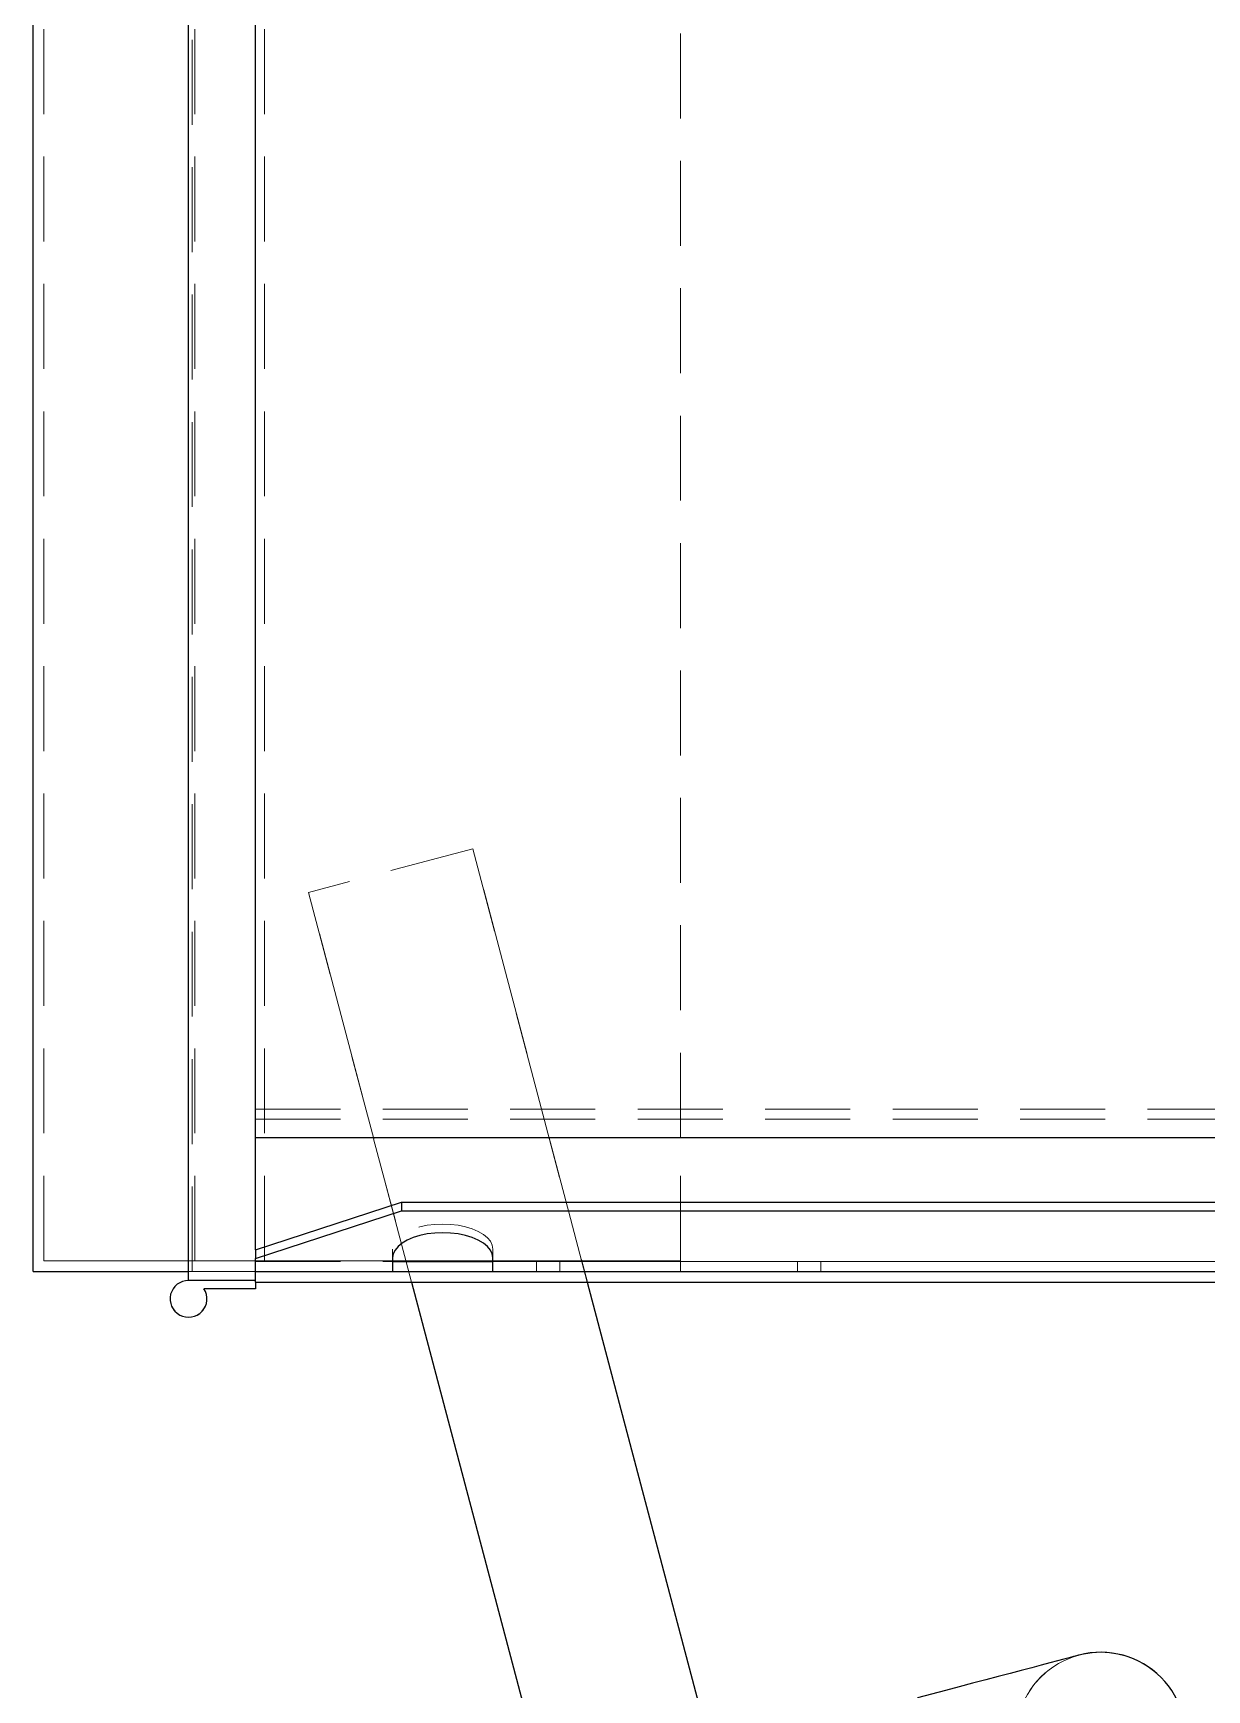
# Model space of a CAD drawing. Header units: millimetres. Extents: x 126 to 938, y 244 to 707.
# Drawn here: x 818.64 to 836.18, y 538.21 to 562.98 of the extents above; entities that cross this region are included whole.
import ezdxf

# ---------------------------------------------------------------- set-up
doc = ezdxf.new("R2010")
doc.units = ezdxf.units.MM
doc.linetypes.add('HIDDEN', pattern=[1.905, 1.27, -0.635])

msp = doc.modelspace()

# ---------------------------------------------------------------- linework, layer by layer
at = {"color": 7, "linetype": 'Continuous', "lineweight": 25}
for p, q in [((818.64, 544.464), (818.64, 579.144)), ((821.962, 546.464), (821.962, 577.144)), ((820.962, 544.329), (820.962, 572.479)), ((821.962, 546.464), (841.962, 546.464)), ((821.962, 544.788), (821.962, 546.464)), ((821.962, 544.788), (824.147, 545.498)), ((824.147, 545.498), (824.147, 545.368)), ((824.147, 545.498), (839.777, 545.498)), ((821.962, 544.659), (824.147, 545.368)), ((824.147, 545.368), (839.777, 545.368)), ((821.962, 544.788), (821.962, 544.659)), ((821.962, 544.464), (821.962, 544.659)), ((824.012, 544.668), (824.012, 544.464)), ((824.012, 544.614), (825.512, 544.614)), ((825.512, 544.464), (825.512, 544.668)), ((818.64, 544.464), (820.962, 544.464)), ((821.962, 544.329), (820.962, 544.329)), ((821.962, 544.464), (824.012, 544.464)), ((821.962, 544.304), (821.962, 544.464)), ((821.962, 544.304), (841.962, 544.304)), ((821.962, 544.304), (821.962, 544.204)), ((824.012, 544.464), (825.512, 544.464)), ((824.296, 544.304), (826.326, 536.626)), ((825.512, 544.464), (838.612, 544.464)), ((826.923, 544.304), (828.781, 537.275)), ((821.962, 544.204), (821.193, 544.204))]:
    msp.add_line(p, q, dxfattribs=at)
at = {"color": 7, "linetype": 'HIDDEN', "lineweight": 18}
for p, q in [((818.64, 544.464), (818.64, 579.144)), ((818.8, 544.624), (818.8, 578.984)), ((818.8, 544.624), (818.8, 578.984)), ((821.057, 544.624), (821.057, 578.984)), ((821.962, 544.464), (821.962, 579.144)), ((822.096, 544.624), (822.096, 578.984)), ((828.318, 546.464), (828.318, 577.144)), ((820.962, 544.329), (820.962, 572.479)), ((821.017, 544.464), (821.017, 572.479)), ((821.962, 544.329), (821.962, 572.479)), ((821.962, 544.329), (821.962, 572.479)), ((825.212, 550.781), (822.756, 550.132)), ((825.212, 550.781), (822.756, 550.132)), ((825.212, 550.781), (826.923, 544.304)), ((833, 521.313), (825.212, 550.781)), ((822.756, 550.132), (824.296, 544.304)), ((830.545, 520.664), (822.756, 550.132)), ((821.962, 546.889), (853.522, 546.889)), ((821.962, 546.739), (821.962, 546.889)), ((821.962, 546.889), (854.037, 546.889)), ((821.962, 544.464), (821.962, 546.889)), ((821.962, 546.739), (853.522, 546.739)), ((821.962, 546.739), (854.037, 546.739)), ((821.962, 544.614), (821.962, 546.739)), ((821.962, 544.464), (821.962, 546.464)), ((821.962, 546.464), (841.962, 546.464)), ((828.318, 546.464), (853.522, 546.464)), ((828.318, 544.624), (828.318, 546.464)), ((828.318, 544.614), (828.318, 546.464)), ((828.318, 546.464), (854.037, 546.464)), ((821.962, 544.788), (821.962, 544.614)), ((821.962, 544.614), (821.962, 544.788)), ((824.012, 544.798), (824.012, 544.668)), ((824.012, 544.798), (824.012, 544.614)), ((825.512, 544.798), (825.512, 544.668)), ((825.512, 544.614), (825.512, 544.798)), ((818.8, 544.624), (821.057, 544.624)), ((828.318, 544.624), (818.8, 544.624)), ((821.057, 544.624), (822.096, 544.624)), ((821.962, 544.614), (824.012, 544.614)), ((821.962, 544.614), (841.962, 544.614)), ((821.962, 544.464), (821.962, 544.614)), ((821.962, 544.614), (828.318, 544.614)), ((821.962, 544.614), (854.037, 544.614)), ((822.096, 544.624), (828.318, 544.624)), ((824.012, 544.614), (824.012, 544.464)), ((825.512, 544.614), (825.512, 544.464)), ((825.512, 544.614), (838.612, 544.614)), ((826.162, 544.614), (826.162, 544.464)), ((826.512, 544.614), (826.162, 544.614)), ((826.162, 544.614), (826.162, 544.464)), ((826.162, 544.614), (826.512, 544.614)), ((826.512, 544.614), (826.512, 544.464)), ((830.062, 544.614), (826.512, 544.614)), ((826.512, 544.614), (826.512, 544.464)), ((826.512, 544.614), (830.062, 544.614)), ((828.318, 544.464), (828.318, 544.624)), ((828.318, 544.614), (854.037, 544.614)), ((828.318, 544.464), (828.318, 544.614)), ((830.062, 544.614), (830.062, 544.464)), ((830.412, 544.614), (830.062, 544.614)), ((830.062, 544.614), (830.062, 544.464)), ((830.062, 544.614), (830.412, 544.614)), ((830.412, 544.614), (830.412, 544.464)), ((830.412, 544.614), (830.412, 544.464)), ((821.962, 544.464), (818.64, 544.464)), ((820.962, 544.464), (821.017, 544.464)), ((820.962, 544.329), (821.962, 544.329)), ((820.962, 544.329), (821.962, 544.329)), ((820.962, 544.329), (821.962, 544.329)), ((820.962, 544.329), (821.962, 544.329)), ((820.962, 544.329), (821.962, 544.329)), ((821.017, 544.464), (821.962, 544.464)), ((821.962, 544.464), (841.962, 544.464)), ((828.318, 544.464), (821.962, 544.464)), ((828.318, 544.464), (821.962, 544.464)), ((821.962, 544.464), (841.962, 544.464)), ((821.962, 544.464), (821.962, 544.304)), ((821.962, 544.464), (854.037, 544.464)), ((821.962, 544.329), (821.962, 544.304)), ((821.962, 544.304), (821.962, 544.329)), ((821.962, 544.329), (821.962, 544.304)), ((821.962, 544.304), (821.962, 544.329)), ((821.962, 544.204), (821.962, 544.304)), ((821.962, 544.304), (821.962, 544.204)), ((821.962, 544.204), (821.962, 544.304)), ((821.962, 544.304), (841.962, 544.304)), ((826.512, 544.464), (826.162, 544.464)), ((826.162, 544.464), (826.512, 544.464)), ((830.062, 544.464), (826.512, 544.464)), ((826.512, 544.464), (830.062, 544.464)), ((830.412, 544.464), (830.062, 544.464)), ((830.062, 544.464), (830.412, 544.464)), ((821.193, 544.204), (821.962, 544.204)), ((821.962, 544.204), (821.193, 544.204)), ((821.193, 544.204), (821.962, 544.204))]:
    msp.add_line(p, q, dxfattribs=at)
at = {"color": 7, "linetype": 'HIDDEN', "lineweight": 18, "flags": 128}
for points in [[(825.512, 544.798), (825.503, 544.857), (825.475, 544.914), (825.43, 544.968), (825.369, 545.018), (825.293, 545.063), (825.203, 545.101), (825.103, 545.132), (824.994, 545.155), (824.879, 545.168), (824.762, 545.173), (824.645, 545.168), (824.53, 545.155), (824.422, 545.132), (824.321, 545.101), (824.232, 545.063), (824.155, 545.018), (824.094, 544.968), (824.049, 544.914), (824.021, 544.857), (824.012, 544.798)], [(834.273, 538.726), (834.264, 538.724), (834.236, 538.717), (834.19, 538.705), (834.127, 538.688), (834.046, 538.666), (833.949, 538.641), (833.836, 538.611), (833.707, 538.577), (833.565, 538.539), (833.409, 538.498), (833.242, 538.454), (833.064, 538.407), (832.877, 538.357), (832.682, 538.306), (832.481, 538.253), (832.276, 538.198), (832.066, 538.143), (831.856, 538.087)]]:
    msp.add_lwpolyline(points, dxfattribs=at)
at = {"color": 7, "linetype": 'Continuous', "lineweight": 25, "flags": 128}
for points in [[(825.512, 544.668), (825.503, 544.727), (825.475, 544.784), (825.43, 544.838), (825.369, 544.888), (825.293, 544.933), (825.203, 544.971), (825.103, 545.002), (824.994, 545.025), (824.879, 545.038), (824.762, 545.043), (824.645, 545.038), (824.53, 545.025), (824.422, 545.002), (824.321, 544.971), (824.232, 544.933), (824.155, 544.888), (824.094, 544.838), (824.049, 544.784), (824.021, 544.727), (824.012, 544.668)], [(834.273, 538.726), (834.264, 538.724), (834.236, 538.717), (834.19, 538.705), (834.127, 538.688), (834.046, 538.666), (833.949, 538.641), (833.836, 538.611), (833.707, 538.577), (833.565, 538.539), (833.409, 538.498), (833.242, 538.454), (833.064, 538.407), (832.877, 538.357), (832.682, 538.306), (832.481, 538.253), (832.276, 538.198), (832.066, 538.143), (831.856, 538.087)]]:
    msp.add_lwpolyline(points, dxfattribs=at)
at = {"color": 7, "linetype": 'HIDDEN', "lineweight": 18}
msp.add_circle((834.597, 537.499), 1.27, dxfattribs=at)
at = {"color": 7, "linetype": 'Continuous', "lineweight": 25}
for centre, radius, start, end in [((820.962, 544.054), 0.275, 90.0011, 33.0564), ((834.597, 537.499), 1.27, 284.8054, 104.8057)]:
    msp.add_arc(centre, radius, start, end, dxfattribs=at)
at = {"color": 7, "linetype": 'HIDDEN', "lineweight": 18}
for centre, radius, start, end in [((820.962, 544.054), 0.275, 90.0011, 33.0564), ((820.962, 544.054), 0.275, 90.0011, 33.0564), ((820.962, 544.054), 0.275, 90.0011, 33.0564), ((834.597, 537.499), 1.27, 104.8054, 284.8057)]:
    msp.add_arc(centre, radius, start, end, dxfattribs=at)

doc.saveas('drawing.dxf')
